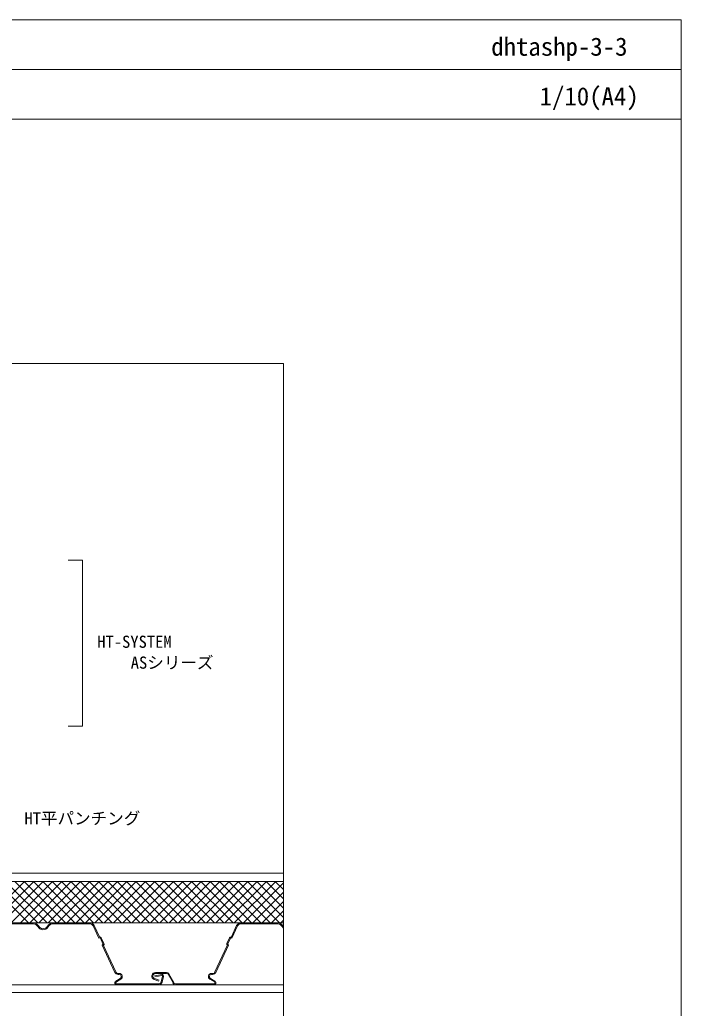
# Model space of a CAD drawing. Units: millimetres, scale not verified. Extents: x -1380 to 1380, y -956 to 954.
# Drawn here: x 581 to 1380, y -239 to 954 of the extents above; entities that cross this region are included whole.
import ezdxf
from ezdxf.enums import TextEntityAlignment as Align

# ---------------------------------------------------------------- set-up
doc = ezdxf.new("R2010")
doc.units = ezdxf.units.MM
doc.header["$LTSCALE"] = 3
for name, color, linetype, lineweight in [('0-0_0', 7, 'Continuous', 18), ('0-1_BOUSUI', 1, 'Continuous', 18), ('0-2_MOJI', 7, 'Continuous', 18), ('0-3_HATCH', 9, 'Continuous', 18), ('0-6_TEKKOTU', 7, 'Continuous', 18), ('0-7_dekki', 3, 'Continuous', 18), ('0-8_dannnetu', 6, 'Continuous', 18), ('0-A_WAKU', 7, 'Continuous', 18)]:
    doc.layers.add(name, color=color, linetype=linetype, lineweight=lineweight)
doc.styles.add('ＭＳ ゴシック', font='')
doc.styles.get('ＭＳ ゴシック').set_extended_font_data('MS Gothic')

msp = doc.modelspace()

# ---------------------------------------------------------------- linework, layer by layer
at = {"layer": '0-0_0'}
msp.add_line((-1380.096, 894.332), (1379.904, 894.332), dxfattribs=at)
msp.add_lwpolyline([(-900.096, -660.668), (899.904, -660.668), (899.904, 539.332), (-900.096, 539.332)], close=True, dxfattribs=at)
at = {"layer": '0-1_BOUSUI'}
msp.add_lwpolyline([(-490.1, 150.332), (-420.1, 150.332), (-420.1, 93.474), (-395.1, 68.474), (-395.1, -75.668), (899.904, -75.668)], dxfattribs=at)
at = {"layer": '0-2_MOJI'}
for p, q in [((639.817, 301.86), (657.105, 301.86)), ((657.105, 101.86), (657.105, 301.86)), ((639.817, 101.86), (657.105, 101.86))]:
    msp.add_line(p, q, dxfattribs=at)
at = {"layer": '0-3_HATCH'}
for p, q in [((537.291, -135.668), (587.291, -85.668)), ((591.919, -135.668), (541.919, -85.668)), ((548.516, -135.668), (598.516, -85.668)), ((603.144, -135.668), (553.144, -85.668)), ((559.741, -135.668), (609.741, -85.668)), ((614.37, -135.668), (564.37, -85.668)), ((570.967, -135.668), (620.967, -85.668)), ((625.595, -135.668), (575.595, -85.668)), ((582.192, -135.668), (632.192, -85.668)), ((636.82, -135.668), (586.82, -85.668)), ((593.417, -135.668), (643.417, -85.668)), ((648.046, -135.668), (598.046, -85.668)), ((604.643, -135.668), (654.643, -85.668)), ((659.271, -135.668), (609.271, -85.668)), ((615.868, -135.668), (665.868, -85.668)), ((670.496, -135.668), (620.496, -85.668)), ((627.093, -135.668), (677.093, -85.668)), ((681.722, -135.668), (631.722, -85.668)), ((638.319, -135.668), (688.319, -85.668)), ((692.947, -135.668), (642.947, -85.668)), ((649.544, -135.668), (699.544, -85.668)), ((704.172, -135.668), (654.172, -85.668)), ((660.769, -135.668), (710.769, -85.668)), ((715.398, -135.668), (665.398, -85.668)), ((671.995, -135.668), (721.995, -85.668)), ((726.623, -135.668), (676.623, -85.668)), ((683.22, -135.668), (733.22, -85.668)), ((737.848, -135.668), (687.848, -85.668)), ((694.445, -135.668), (744.445, -85.668)), ((749.074, -135.668), (699.074, -85.668)), ((705.67, -135.668), (755.67, -85.668)), ((760.299, -135.668), (710.299, -85.668)), ((716.896, -135.668), (766.896, -85.668)), ((771.524, -135.668), (721.524, -85.668)), ((728.121, -135.668), (778.121, -85.668)), ((782.75, -135.668), (732.75, -85.668)), ((739.346, -135.668), (789.346, -85.668)), ((793.975, -135.668), (743.975, -85.668)), ((750.572, -135.668), (800.572, -85.668)), ((805.2, -135.668), (755.2, -85.668)), ((761.797, -135.668), (811.797, -85.668)), ((816.426, -135.668), (766.426, -85.668)), ((773.022, -135.668), (823.022, -85.668)), ((827.651, -135.668), (777.651, -85.668)), ((784.248, -135.668), (834.248, -85.668)), ((838.876, -135.668), (788.876, -85.668)), ((795.473, -135.668), (845.473, -85.668)), ((850.102, -135.668), (800.102, -85.668)), ((806.698, -135.668), (856.698, -85.668)), ((861.327, -135.668), (811.327, -85.668)), ((817.924, -135.668), (867.924, -85.668)), ((872.552, -135.668), (822.552, -85.668)), ((829.149, -135.668), (879.149, -85.668)), ((883.777, -135.668), (833.777, -85.668)), ((840.374, -135.668), (890.374, -85.668)), ((895.003, -135.668), (845.003, -85.668)), ((851.6, -135.668), (899.894, -87.374)), ((899.651, -129.091), (856.228, -85.668)), ((899.716, -117.931), (867.453, -85.668)), ((899.781, -106.77), (878.679, -85.668)), ((899.846, -95.61), (889.904, -85.668)), ((862.825, -135.668), (899.828, -98.665)), ((874.05, -135.668), (899.762, -109.956)), ((885.276, -135.668), (899.697, -121.247)), ((896.501, -135.668), (899.631, -132.538))]:
    msp.add_line(p, q, dxfattribs=at)
at = {"layer": '0-3_HATCH', "color": 1}
for p, q in [((588.487, -135.668), (588.487, -135.668)), ((589.985, -135.668), (589.985, -135.668)), ((599.712, -135.668), (599.712, -135.668)), ((601.21, -135.668), (601.21, -135.668)), ((610.937, -135.668), (610.937, -135.668)), ((612.436, -135.668), (612.436, -135.668)), ((724.689, -135.668), (724.689, -135.668)), ((734.416, -135.668), (734.416, -135.668)), ((735.914, -135.668), (735.914, -135.668)), ((745.641, -135.668), (745.641, -135.668)), ((747.139, -135.668), (747.14, -135.668)), ((756.867, -135.668), (756.866, -135.668)), ((758.365, -135.668), (758.365, -135.668)), ((768.092, -135.668), (768.092, -135.668)), ((769.59, -135.668), (769.59, -135.668)), ((779.317, -135.668), (779.317, -135.668)), ((780.815, -135.668), (780.815, -135.668)), ((790.543, -135.668), (790.542, -135.668)), ((792.041, -135.668), (792.041, -135.668)), ((801.768, -135.668), (801.768, -135.668)), ((803.266, -135.668), (803.266, -135.668)), ((812.993, -135.668), (812.993, -135.668)), ((814.491, -135.668), (814.491, -135.668))]:
    msp.add_line(p, q, dxfattribs=at)
at = {"layer": '0-6_TEKKOTU'}
for p, q in [((-400.1, -210.668), (899.904, -210.668)), ((-400.1, -219.668), (899.904, -219.668))]:
    msp.add_line(p, q, dxfattribs=at)
at = {"layer": '0-7_dekki'}
for p, q in [((553.189, -135.688), (597.419, -135.688)), ((553.189, -136.888), (597.419, -136.888)), ((622.282, -135.65), (666.108, -135.65)), ((622.282, -136.85), (666.108, -136.85)), ((670.034, -139.351), (676.908, -154.092)), ((671.122, -138.844), (677.548, -152.626)), ((836.85, -152.61), (843.247, -138.899)), ((837.49, -154.076), (844.335, -139.406)), ((848.261, -135.707), (892.491, -135.707)), ((848.261, -136.907), (892.491, -136.907)), ((676.908, -154.092), (677.546, -153.859)), ((678.775, -154.368), (681.908, -161.086)), ((679.863, -153.861), (682.996, -160.579)), ((834.536, -153.845), (831.401, -160.562)), ((835.624, -154.352), (832.488, -161.069)), ((837.491, -154.076), (836.851, -153.843)), ((681.352, -162.427), (680.875, -162.601)), ((680.875, -162.601), (696.21, -195.487)), ((682.454, -163.146), (697.298, -194.98)), ((817.071, -194.998), (831.942, -163.128)), ((818.159, -195.506), (833.52, -162.584)), ((833.044, -162.41), (833.521, -162.584)), ((702.783, -202.754), (697.401, -205.924)), ((700.137, -196.789), (701.483, -196.789)), ((700.137, -197.989), (701.483, -197.989)), ((744.215, -199.563), (753.135, -197.99)), ((744.423, -200.744), (753.344, -199.172)), ((745.258, -195.626), (758.749, -195.626)), ((745.258, -196.826), (758.749, -196.826)), ((753.798, -200.156), (752.008, -206.838)), ((754.957, -200.467), (753.167, -207.148)), ((760.455, -197.81), (766.423, -208.148)), ((761.494, -197.21), (767.463, -207.548)), ((816.968, -205.942), (811.586, -202.772)), ((812.886, -196.807), (814.232, -196.807)), ((812.886, -198.007), (814.232, -198.007)), ((703.392, -203.788), (698.01, -206.958)), ((698.701, -209.488), (748.907, -209.488)), ((698.701, -210.688), (748.907, -210.688)), ((743.71, -204.041), (749.146, -206.005)), ((744.117, -202.912), (749.554, -204.876)), ((770.376, -209.507), (815.668, -209.507)), ((770.376, -210.707), (815.668, -210.707)), ((816.359, -206.976), (810.977, -203.806))]:
    msp.add_line(p, q, dxfattribs=at)
for centre, radius, start, end in [((597.269, -144.12), 7.187, 82.86687, 89.58527), ((597.269, -144.12), 7.187, 30.53595, 82.86697), ((597.269, -144.12), 8.387, 30.53595, 82.86697), ((609.649, -136.817), 7.187, 210.53595, 262.86697), ((609.649, -136.817), 5.987, 210.53595, 262.86697), ((609.649, -136.817), 7.187, 262.86687, 329.83797), ((609.649, -136.817), 5.987, 262.86687, 329.83797), ((622.114, -144.035), 8.387, 88.6459, 149.83797), ((622.114, -144.035), 7.187, 88.6459, 149.83797), ((666.108, -141.182), 5.532, 24.99945, 90), ((666.108, -141.182), 4.332, 24.99945, 90), ((848.261, -141.238), 5.532, 90, 154.98576), ((848.261, -141.238), 4.332, 90, 154.98576), ((892.339, -144.138), 7.187, 82.86687, 89.58527), ((892.339, -144.138), 8.387, 82.86687, 89.58527), ((892.339, -144.138), 7.187, 30.53595, 82.86697), ((892.339, -144.138), 8.387, 30.53595, 82.86697), ((904.72, -136.835), 7.187, 210.53595, 227.91665), ((904.72, -136.835), 5.987, 210.53595, 216.43373), ((677.882, -154.785), 0.985, 25.00584, 109.99873), ((677.882, -154.785), 2.184, 25.00584, 98.80468), ((836.514, -154.768), 2.184, 81.14786, 154.98886), ((836.514, -154.768), 0.985, 69.99548, 154.98886), ((681.015, -161.503), 0.985, 290.00217, 25.00584), ((681.015, -161.503), 2.184, 311.19604, 25.00584), ((833.382, -161.485), 2.184, 154.99098, 228.78021), ((833.382, -161.485), 0.985, 154.99098, 249.9989), ((700.137, -193.656), 4.332, 204.99945, 270), ((700.137, -193.656), 3.132, 204.99945, 270), ((701.483, -200.548), 3.76, 300.50069, 90), ((701.483, -200.548), 2.56, 300.50069, 90), ((745.258, -199.975), 4.351, 90, 248.78319), ((745.258, -199.975), 3.151, 90, 248.78319), ((753.056, -199.957), 1.969, 344.9969, 90), ((753.056, -199.957), 0.769, 344.9969, 90), ((758.749, -198.795), 3.169, 29.99918, 90), ((758.749, -198.795), 1.969, 29.99918, 90), ((812.886, -200.566), 3.76, 90, 239.49931), ((812.886, -200.566), 2.56, 90, 239.49931), ((814.232, -193.675), 3.132, 270, 335.00055), ((814.232, -193.675), 4.332, 270, 335.00055), ((698.701, -208.129), 2.56, 120.50069, 270), ((698.701, -208.129), 1.36, 120.50069, 270), ((748.907, -206.357), 3.132, 270, 350.00136), ((748.907, -206.357), 4.332, 270, 350.00136), ((770.376, -206.375), 4.332, 203.67883, 270), ((770.376, -206.375), 3.132, 203.67883, 270), ((815.668, -208.147), 2.56, 270, 59.49931), ((815.668, -208.147), 1.36, 270, 59.49931)]:
    msp.add_arc(centre, radius, start, end, dxfattribs=at)
at = {"layer": '0-8_dannnetu'}
for p, q in [((-430.1, -85.668), (899.904, -85.668)), ((-300.1, -135.668), (899.904, -135.668))]:
    msp.add_line(p, q, dxfattribs=at)
at = {"layer": '0-A_WAKU'}
for points in [[(1379.904, 834.332), (-1380.096, 834.332), (-1380.096, 954.332), (1379.904, 954.332)], [(-1380.096, -955.668), (1379.904, -955.668), (1379.904, 954.332), (-1380.096, 954.332)]]:
    msp.add_lwpolyline(points, close=True, dxfattribs=at)

# ---------------------------------------------------------------- texts
at = {"layer": '0-2_MOJI', "style": 'ＭＳ ゴシック'}
for s, p in [('HT-SYSTEM', (675.014, 191.86)), ('ASシリーズ', (715.381, 166.657)), ('HT平パンチング', (587.084, -21.278))]:
    msp.add_text(s, height=14.66, dxfattribs=at).set_placement(p, align=Align.BOTTOM_LEFT)
at = {"layer": '0-A_WAKU', "style": 'ＭＳ ゴシック'}
for s, p in [('dhtashp-3-3', (1150.487, 904.332)), ('1/10(A4)', (1208.964, 844.332))]:
    msp.add_text(s, height=21.99, dxfattribs=at).set_placement(p, align=Align.BOTTOM_LEFT)

doc.saveas('drawing.dxf')
